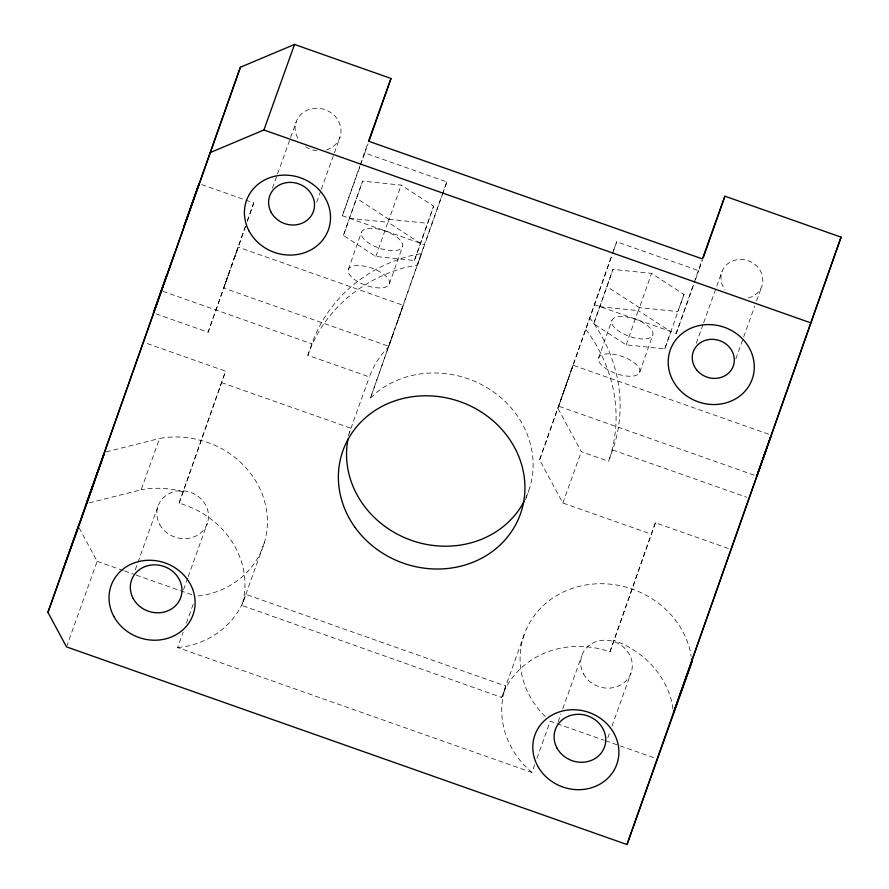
<?xml version="1.0" encoding="UTF-8"?>
<svg xmlns="http://www.w3.org/2000/svg" width="889" height="889" viewBox="0 0 889 889"><rect width="100%" height="100%" fill="white"/><g stroke="black" fill="none" stroke-linecap="round" stroke-linejoin="round"><path stroke-width="0.67" stroke-dasharray="4.45 3.33" d="M393.549 332.942L388.793 346.299L223.717 288.069L232.496 263.022M401.361 310.772L403.239 305.338L238.163 247.098L233.996 259.032M388.804 346.277L392.96 334.364M754.228 475.193L558.636 406.206L569.749 374.802M768.685 434.21L573.083 365.235L571.194 370.691M156.042 313.861L208.115 332.23L245.375 226.295M201.681 184.556L253.754 202.936L247.464 221.017M245.675 226.15L208.115 332.23M728.369 548.513L655.393 522.776L609.943 651.848A86.978 79.01 19.7 0 0 501.718 697.454L241.897 605.465A86.978 79.01 19.7 0 0 181.656 503.963L179.045 503.318L225.573 371.18L143.173 342.109M179.045 503.318L225.573 371.18M360.612 164.776L364.823 153.008L446.823 181.912L424.375 244.675L342.365 215.749L359.823 166.054M360.278 164.743L367.635 143.818M364.823 153.008L368.035 143.862M400.672 312.728L396.338 325.041M525.855 497.851A94.223 85.6 19.7 0 0 493.617 391.993A94.223 85.6 19.7 0 0 377.069 392.071L370.457 398.05L442.311 194.624M442.711 193.624L446.823 181.912M655.393 522.776L651.315 534.178L562.848 502.985L539.601 459.869L613.021 252.02M539.601 459.869L612.143 254.721M612.599 253.421L616.688 241.764L698.71 270.689L702.388 260.233M593.719 323.796L612.966 269.411L651.537 273.379L683.997 294.459L664.761 348.855L626.178 344.876L593.719 323.796L612.966 269.411M598.697 357.811L611.799 320.54M626.178 344.876L639.28 307.594L606.831 286.514M664.761 348.855L670.895 331.741L638.424 310.661L651.537 273.379M639.702 372.269A21.747 9.09 19.4 0 0 611.599 354.011A21.747 9.09 19.4 0 0 606.287 368.835A21.747 9.09 19.4 0 0 639.702 372.269L652.804 334.997A21.747 9.09 19.4 0 0 624.711 316.74A21.747 9.09 19.4 0 0 619.4 331.564A21.747 9.09 19.4 0 0 652.804 334.997M594.185 304.549L676.251 333.419L693.709 283.758M694.165 282.446L701.977 260.233M609.943 651.848L651.315 534.178M343.387 235.429L362.612 181.123L401.195 185.101L433.643 206.181L420.541 243.386L414.418 260.488L375.847 256.51L343.387 235.429L362.612 181.123M348.344 269.5L361.445 232.229M375.847 256.51L388.938 219.316L356.489 198.236M420.541 243.386L388.093 222.294L401.195 185.101M389.349 283.969A21.747 9.09 19.4 0 0 361.245 265.711A21.747 9.09 19.4 0 0 355.944 280.524A21.747 9.09 19.4 0 0 389.349 283.969L402.461 246.698A21.747 9.09 19.4 0 0 374.358 228.44A21.747 9.09 19.4 0 0 369.046 243.253A21.747 9.09 19.4 0 0 402.461 246.698M414.418 260.488L433.643 206.181M370.457 398.05L424.375 244.675M564.293 390.282L558.636 406.206M564.593 389.16L573.083 365.235M247.142 221.317L253.754 202.936M233.407 260.455L238.163 247.098M228.473 274.712L223.717 288.069M307.838 355.289L311.895 343.854A159.453 144.863 19.7 0 1 408.84 256.188L421.675 253.476L417.619 264.911L404.795 267.611A159.453 144.863 19.7 0 0 307.838 355.289L369.38 376.947C373.647 365.657 380.059 355.055 388.871 346.743M398.483 318.684L403.25 305.316M558.059 408.573L581.317 451.679L608.598 461.324L612.643 449.923A159.453 144.863 19.7 0 0 591.93 320.751L589.84 318.206M66.531 646.881L97.157 561.337L78.554 526.855M89.078 502.896L141.173 489.783L159.542 438.466A86.978 79.01 19.7 0 1 193.08 438.521L204.114 441.244A86.978 79.01 19.7 0 1 264.355 542.746L241.775 605.776M135.272 569.749L158.086 506.03M272.467 188.179L277.124 175.177M277.59 173.866L290.158 138.762M290.625 137.451L296.215 121.849M316.684 202.303L320.873 190.602M321.34 189.301L333.908 154.186M334.375 152.886L339.954 137.273M183.545 589.707L187.746 578.006M188.201 576.705L207.293 523.388M534.645 764.773L531.889 772.463L177.678 647.536L183.19 632.146M186.412 623.167L193.302 603.92M342.365 215.749L360.145 166.076M348.244 435.854L369.38 376.947M613.477 250.731L616.688 241.764M525.499 499.796L528.677 490.928M501.718 697.454L524.177 634.735M683.997 294.459L677.863 311.572L639.28 307.594M676.251 333.419L694.965 281.146M695.442 279.846L698.71 270.689M536.945 758.35L550.269 721.146L555.814 723.302M558.114 721.812L560.903 714.011M562.77 708.811L581.862 655.493M696.254 343.398L703.166 324.074M703.632 322.785L722.079 271.267M735.848 358.856L754.761 306.049M756.606 300.893L761.673 286.725M607.787 737.87L610.121 731.369M611.976 726.169L631.068 672.851M562.848 502.985L581.317 451.679M264.355 542.746L260.666 552.402A86.978 79.01 19.7 0 1 203.092 595.363L197.225 596.086M106.113 451.912L159.542 438.466M177.678 647.536L184.712 646.681A86.978 79.01 19.7 0 0 242.286 603.709L245.853 594.374L505.797 686.052A86.978 79.01 19.7 0 0 524.11 765.073L531.889 772.463M388.938 219.316L427.52 223.295M349.521 218.316L388.093 222.294M599.864 306.694L638.424 310.661M183.123 491.906L174.711 489.839A86.978 79.01 19.7 0 0 141.173 489.783M557.125 723.757L604.109 740.237M605.42 740.704L655.015 758.106M162.843 291.259L311.895 343.854M612.643 449.923L746.727 497.262M221.483 382.581L350.966 428.254A94.223 85.6 19.7 0 0 349.466 432.999M97.157 561.337L123.182 570.516M124.482 570.982L134.895 574.65M136.195 575.105L192.146 594.841M545.402 716.534L542.49 713.756A86.978 79.01 19.7 0 1 566.726 590.496A86.978 79.01 19.7 0 1 690.331 651.448L691.131 656.449M585.795 329.608L587.885 332.153A159.453 144.863 19.7 0 1 608.587 461.358M672.962 709.011L671.951 702.766A86.978 79.01 19.7 0 0 614.032 640.436M326.419 149.863A23.192 21.069 19.7 0 0 340.52 126.305L338.498 120.96A23.192 21.069 19.7 0 0 310.317 109.091A23.192 21.069 19.7 0 0 295.648 132.817L297.682 138.162A23.192 21.069 19.7 0 0 298.893 140.151M316.995 150.763A23.192 21.069 19.7 0 1 305.672 146.763M748.271 297.937A21.258 19.314 19.7 0 0 762.84 281.824L762.584 276.723A21.258 19.314 19.7 0 0 740.893 259.455A21.258 19.314 19.7 0 0 720.912 276.179L721.168 281.28A21.258 19.314 19.7 0 0 724.946 289.625M583.506 673.851A26.092 23.703 19.7 0 0 628.201 678.34A26.092 23.703 19.7 0 0 607.687 640.324A26.092 23.703 19.7 0 0 583.506 673.851M159.731 524.388A26.092 23.703 19.7 0 0 204.426 528.877A26.092 23.703 19.7 0 0 183.912 490.861A26.092 23.703 19.7 0 0 159.731 524.388"/><path stroke-width="1.33" d="M769.396 440.588L771.285 435.132L756.839 476.115L761.884 461.669M166.554 275.379L153.441 312.939L174.288 254.343M185.957 221.205L199.069 183.645L184.067 225.717M368.957 141.24L391.016 78.465L294.537 44.45L240.386 67.242L47.928 612.388L66.531 646.881L627.001 844.55L691.998 661.861L691.531 658.938M703.31 257.621L724.891 196.191L841.072 237.152L673.562 712.756L691.931 661.438M627.001 844.55L841.072 237.152M768.718 442.533L763.44 457.535M240.386 67.242L86.4 503.574L104.313 453.534L93.456 484.472M78.999 525.566L93.001 485.75L62.374 571.294M47.928 612.388L78.554 526.855M209.76 152.775L263.911 129.983L294.537 44.45M391.016 78.465L368.557 141.207L702.432 258.921L724.891 196.191M263.911 129.983L810.446 322.751M524.21 501.196A94.223 85.6 19.7 0 1 411.429 540.345A94.223 85.6 19.7 0 1 348.021 439.055M697.209 370.535A21.258 19.314 19.7 0 0 733.081 366.59A21.258 19.314 19.7 0 0 709.566 339.454A21.258 19.314 19.7 0 0 697.209 370.535M249.198 231.229A43.483 39.505 19.7 0 0 323.685 238.719A43.483 39.505 19.7 0 0 289.514 175.355A43.483 39.505 19.7 0 0 249.198 231.229M271.145 212.293A23.192 21.069 19.7 0 0 310.872 216.294A23.192 21.069 19.7 0 0 292.637 182.501A23.192 21.069 19.7 0 0 271.145 212.293M678.351 388.449A43.483 39.505 19.7 0 0 751.738 380.381A43.483 39.505 19.7 0 0 703.632 324.852A43.483 39.505 19.7 0 0 678.351 388.449M537.578 765.829A43.483 39.505 19.7 0 0 612.065 773.319A43.483 39.505 19.7 0 0 577.883 709.955A43.483 39.505 19.7 0 0 537.578 765.829M113.803 616.366A43.483 39.505 19.7 0 0 188.29 623.856A43.483 39.505 19.7 0 0 154.108 560.492A43.483 39.505 19.7 0 0 113.803 616.366M133.194 598.508A26.092 23.703 19.7 0 0 177.878 603.009A26.092 23.703 19.7 0 0 157.375 564.982A26.092 23.703 19.7 0 0 133.194 598.508M556.97 747.971A26.092 23.703 19.7 0 0 601.653 752.461A26.092 23.703 19.7 0 0 581.15 714.445A26.092 23.703 19.7 0 0 556.97 747.971M355.033 527.388A94.223 85.6 19.7 0 0 516.042 524.01A94.223 85.6 19.7 0 0 423.875 395.805A94.223 85.6 19.7 0 0 355.033 527.388"/></g></svg>
